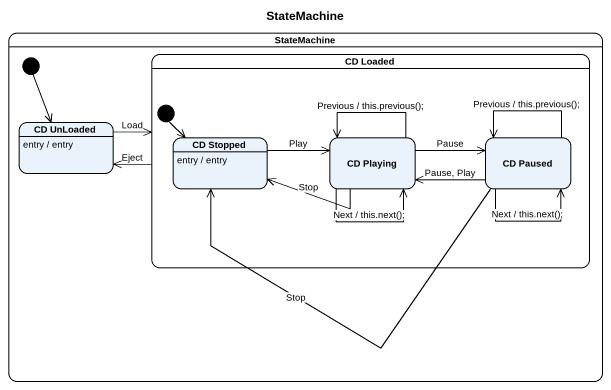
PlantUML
@startuml
title StateMachine
hide empty description
state StateMachine {
  state "CD Loaded" as CD_Loaded {
    state "CD Stopped" as CD_Stopped
    CD_Stopped : entry / entry
    state "CD Playing" as CD_Playing
    state "CD Paused" as CD_Paused
    [*] --> CD_Stopped
  }
  state "CD UnLoaded" as CD_UnLoaded
  CD_UnLoaded : entry / entry
  [*] --> CD_UnLoaded
}
CD_Loaded -left-> CD_UnLoaded : Eject
CD_UnLoaded -right-> CD_Loaded : Load
CD_Stopped -right-> CD_Playing : Play
CD_Playing -left-> CD_Stopped : Stop
CD_Playing --> CD_Playing : Next / this.next();
CD_Playing --> CD_Playing : Previous / this.previous();
CD_Playing -right-> CD_Paused : Pause
CD_Paused -left-> CD_Stopped : Stop
CD_Paused -left-> CD_Playing : Pause, Play
CD_Paused --> CD_Paused : Previous / this.previous();
CD_Paused --> CD_Paused : Next / this.next();
@enduml
